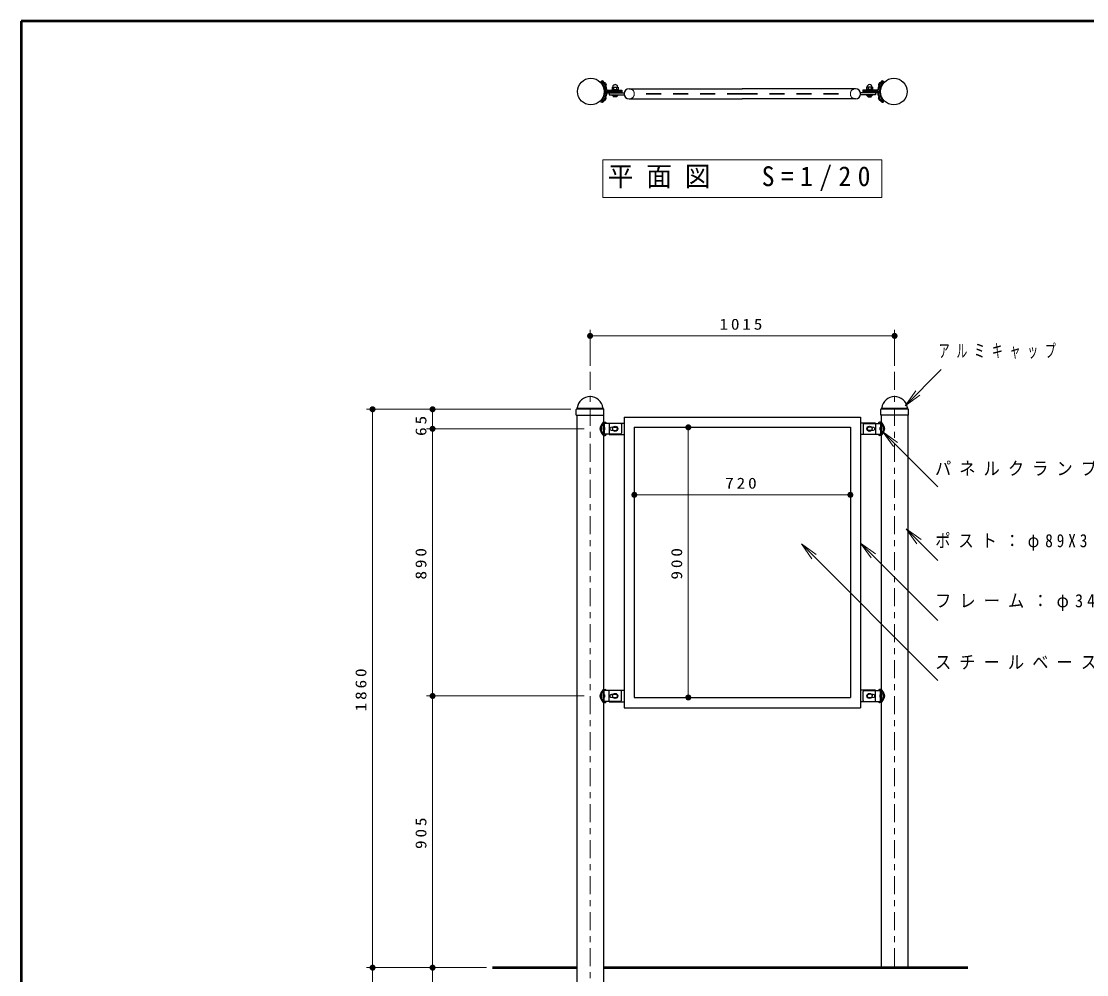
# Model space of a CAD drawing. Units: millimetres on the paper, scale 1:20. Extents: x -365 to 12, y -38 to 257.
# Drawn here: x -365 to -187.4, y 98.2 to 257 of the extents above; entities that cross this region are included whole.
import ezdxf

# ---------------------------------------------------------------- set-up
doc = ezdxf.new("R2010")
doc.units = ezdxf.units.MM
doc.linetypes.add('USER1', pattern=[4.5, 2.5, -2])
doc.linetypes.add('USER2', pattern=[6, 3, -1, 1, -1])
doc.layers.add('LY_1', color=7, linetype='Continuous', lineweight=25)
doc.layers.add('LY_2', color=7, linetype='Continuous', lineweight=13)
doc.styles.add('ＭＳ ゴシック', font='')
doc.styles.get('ＭＳ ゴシック').set_extended_font_data('MS Gothic')

# ---------------------------------------------------------------- blocks, each defined once
blk = doc.blocks.new('open_arrow')
at = {"color": 0, "linetype": 'Continuous', "lineweight": -2}
blk.add_lwpolyline([(7.5, 1.25), (0, 0), (7.5, -1.25)], dxfattribs=at)
blk = doc.blocks.new('filled_dot')
at = {"color": 0, "linetype": 'Continuous', "lineweight": -2, "const_width": 1.25}
blk.add_lwpolyline([(-0.625, 0, 1), (0.625, 0, 1)], format="xyb", close=True, dxfattribs=at)

msp = doc.modelspace()

# ---------------------------------------------------------------- linework, layer by layer
at = {"layer": 'LY_1'}
for p, q in [((-268.281, 247.043), (-268.495, 246.866)), ((-268.254, 246.819), (-268.026, 247.009)), ((-221.413, 246.819), (-221.641, 247.009)), ((-221.385, 247.043), (-221.172, 246.866)), ((-267.781, 246.781), (-267.888, 246.727)), ((-267.888, 246.727), (-267.64, 246.24)), ((-267.662, 246.7), (-267.529, 246.439)), ((-267.533, 246.294), (-267.64, 246.24)), ((-267.4, 245.525), (-264.927, 245.525)), ((-267.4, 245.525), (-266.83, 245.525)), ((-267.4, 245.3), (-264.927, 245.3)), ((-267.4, 245.074), (-264.533, 245.074)), ((-267.033, 245.074), (-267.033, 244.774)), ((-266.558, 245.625), (-266.558, 245.525)), ((-266.558, 245.625), (-265.508, 245.625)), ((-266.523, 246.025), (-266.523, 245.625)), ((-266.523, 246.025), (-265.543, 246.025)), ((-266.283, 246.025), (-266.283, 245.625)), ((-265.783, 246.025), (-265.783, 245.625)), ((-265.543, 246.025), (-265.543, 245.625)), ((-265.508, 245.625), (-265.508, 245.525)), ((-264.927, 245.525), (-264.927, 245.074)), ((-263.683, 245.774), (-244.833, 245.774)), ((-225.983, 245.774), (-244.833, 245.774)), ((-222.267, 245.074), (-225.133, 245.074)), ((-222.267, 245.525), (-224.739, 245.525)), ((-224.739, 245.525), (-224.739, 245.074)), ((-222.267, 245.3), (-224.739, 245.3)), ((-224.158, 245.625), (-224.158, 245.525)), ((-223.108, 245.625), (-224.158, 245.625)), ((-224.123, 246.025), (-224.123, 245.625)), ((-223.143, 246.025), (-224.123, 246.025)), ((-223.883, 246.025), (-223.883, 245.625)), ((-223.383, 246.025), (-223.383, 245.625)), ((-223.143, 246.025), (-223.143, 245.625)), ((-223.108, 245.625), (-223.108, 245.525)), ((-222.267, 245.525), (-222.837, 245.525)), ((-222.633, 245.074), (-222.633, 244.774)), ((-222.005, 246.7), (-222.138, 246.439)), ((-222.134, 246.294), (-222.027, 246.24)), ((-221.779, 246.727), (-222.027, 246.24)), ((-221.886, 246.781), (-221.779, 246.727)), ((-268.281, 243.556), (-268.495, 243.733)), ((-268.254, 243.781), (-268.026, 243.591)), ((-267.888, 243.873), (-267.64, 244.359)), ((-267.781, 243.818), (-267.888, 243.873)), ((-267.662, 243.9), (-267.529, 244.16)), ((-267.533, 244.305), (-267.64, 244.359)), ((-267.033, 244.774), (-264.52, 244.774)), ((-266.558, 244.774), (-266.558, 244.674)), ((-266.558, 244.674), (-265.508, 244.674)), ((-266.459, 244.624), (-266.459, 244.674)), ((-265.608, 244.624), (-266.459, 244.624)), ((-265.783, 244.424), (-266.284, 244.424)), ((-265.608, 244.624), (-265.608, 244.674)), ((-265.508, 244.774), (-265.508, 244.674)), ((-263.683, 244.074), (-244.833, 244.074)), ((-225.983, 244.074), (-244.833, 244.074)), ((-222.633, 244.774), (-225.147, 244.774)), ((-224.158, 244.774), (-224.158, 244.674)), ((-223.108, 244.674), (-224.158, 244.674)), ((-224.059, 244.624), (-224.059, 244.674)), ((-224.059, 244.624), (-223.208, 244.624)), ((-223.884, 244.424), (-223.383, 244.424)), ((-223.208, 244.624), (-223.208, 244.674)), ((-223.108, 244.774), (-223.108, 244.674)), ((-222.005, 243.9), (-222.138, 244.16)), ((-222.134, 244.305), (-222.027, 244.359)), ((-221.779, 243.873), (-222.027, 244.359)), ((-221.886, 243.818), (-221.779, 243.873)), ((-221.413, 243.781), (-221.641, 243.591)), ((-221.385, 243.556), (-221.172, 243.733)), ((-272.521, 191.408), (-272.5, 192.323)), ((-272.442, 192.461), (-272.387, 192.516)), ((-267.975, 192.461), (-268.03, 192.516)), ((-267.896, 191.408), (-267.916, 192.323)), ((-221.771, 191.408), (-221.75, 192.323)), ((-221.692, 192.461), (-221.637, 192.516)), ((-217.225, 192.461), (-217.28, 192.516)), ((-217.146, 191.408), (-217.166, 192.323)), ((-272.496, 191.382), (-267.921, 191.382)), ((-272.433, 191.382), (-272.433, 69.382)), ((-267.989, 190.222), (-267.711, 190.222)), ((-267.983, 191.382), (-267.983, 69.382)), ((-267.936, 189.965), (-267.876, 190.014)), ((-265.108, 190.032), (-267.824, 190.032)), ((-267.033, 190.082), (-267.033, 188.182)), ((-267.033, 190.082), (-264.533, 190.082)), ((-264.533, 191.082), (-264.533, 142.682)), ((-264.533, 191.082), (-225.133, 191.082)), ((-225.133, 191.082), (-225.133, 142.682)), ((-222.633, 190.082), (-225.133, 190.082)), ((-224.558, 190.032), (-221.843, 190.032)), ((-222.633, 190.082), (-222.633, 188.182)), ((-221.677, 190.222), (-221.956, 190.222)), ((-221.731, 189.965), (-221.791, 190.014)), ((-217.171, 191.382), (-221.746, 191.382)), ((-221.683, 191.382), (-221.683, 99.382)), ((-217.233, 191.382), (-217.233, 99.382)), ((-268.142, 189.724), (-268.274, 189.51)), ((-268.142, 188.541), (-268.274, 188.755)), ((-268.027, 189.87), (-268.142, 189.724)), ((-268.027, 188.395), (-268.142, 188.541)), ((-267.936, 189.965), (-268.027, 189.87)), ((-267.936, 188.3), (-268.027, 188.395)), ((-267.936, 188.3), (-267.876, 188.251)), ((-267.836, 189.985), (-267.836, 189.364)), ((-267.836, 188.9), (-267.836, 188.277)), ((-265.108, 188.232), (-267.824, 188.232)), ((-266.233, 189.432), (-265.833, 189.432)), ((-266.233, 188.832), (-265.833, 188.832)), ((-264.958, 189.882), (-264.958, 188.382)), ((-262.833, 189.382), (-226.833, 189.382)), ((-262.833, 189.382), (-262.833, 144.382)), ((-226.833, 189.382), (-226.833, 144.382)), ((-224.708, 189.882), (-224.708, 188.382)), ((-224.558, 188.232), (-221.843, 188.232)), ((-223.433, 189.432), (-223.833, 189.432)), ((-223.433, 188.832), (-223.833, 188.832)), ((-221.831, 189.985), (-221.831, 189.364)), ((-221.831, 188.9), (-221.831, 188.277)), ((-221.731, 188.3), (-221.791, 188.251)), ((-221.731, 189.965), (-221.639, 189.87)), ((-221.731, 188.3), (-221.639, 188.395)), ((-221.639, 189.87), (-221.525, 189.724)), ((-221.639, 188.395), (-221.525, 188.541)), ((-221.525, 189.724), (-221.393, 189.51)), ((-221.525, 188.541), (-221.393, 188.755)), ((-267.989, 188.042), (-267.711, 188.042)), ((-267.033, 188.182), (-264.533, 188.182)), ((-222.633, 188.182), (-225.133, 188.182)), ((-221.677, 188.042), (-221.956, 188.042)), ((-267.989, 145.722), (-267.711, 145.722)), ((-221.677, 145.722), (-221.956, 145.722)), ((-268.142, 145.224), (-268.274, 145.01)), ((-268.142, 144.041), (-268.274, 144.255)), ((-268.027, 145.37), (-268.142, 145.224)), ((-268.027, 143.895), (-268.142, 144.041)), ((-267.936, 145.465), (-268.027, 145.37)), ((-267.936, 143.8), (-268.027, 143.895)), ((-267.936, 145.465), (-267.876, 145.514)), ((-267.836, 144.864), (-267.836, 145.488)), ((-267.836, 143.78), (-267.836, 144.4)), ((-265.108, 145.532), (-267.824, 145.532)), ((-267.033, 143.682), (-267.033, 145.582)), ((-267.033, 145.582), (-264.533, 145.582)), ((-266.233, 144.932), (-265.833, 144.932)), ((-266.233, 144.332), (-265.833, 144.332)), ((-264.958, 143.882), (-264.958, 145.382)), ((-262.833, 144.382), (-226.833, 144.382)), ((-222.633, 145.582), (-225.133, 145.582)), ((-224.708, 143.882), (-224.708, 145.382)), ((-224.558, 145.532), (-221.843, 145.532)), ((-223.433, 144.932), (-223.833, 144.932)), ((-223.433, 144.332), (-223.833, 144.332)), ((-222.633, 143.682), (-222.633, 145.582)), ((-221.831, 144.864), (-221.831, 145.488)), ((-221.831, 143.78), (-221.831, 144.4)), ((-221.731, 145.465), (-221.791, 145.514)), ((-221.731, 145.465), (-221.639, 145.37)), ((-221.731, 143.8), (-221.639, 143.895)), ((-221.639, 145.37), (-221.525, 145.224)), ((-221.639, 143.895), (-221.525, 144.041)), ((-221.525, 145.224), (-221.393, 145.01)), ((-221.525, 144.041), (-221.393, 144.255)), ((-267.989, 143.542), (-267.711, 143.542)), ((-267.936, 143.8), (-267.876, 143.751)), ((-265.108, 143.732), (-267.824, 143.732)), ((-267.033, 143.682), (-264.533, 143.682)), ((-264.533, 142.682), (-225.133, 142.682)), ((-222.633, 143.682), (-225.133, 143.682)), ((-224.558, 143.732), (-221.843, 143.732)), ((-221.677, 143.542), (-221.956, 143.542)), ((-221.731, 143.8), (-221.791, 143.751))]:
    msp.add_line(p, q, dxfattribs=at)
at = {"layer": 'LY_1', "linetype": 'USER1', "lineweight": 13}
for p, q in [((-244.833, 245.004), (-262.837, 245.004)), ((-244.833, 244.844), (-262.837, 244.844)), ((-244.833, 245.004), (-226.83, 245.004)), ((-244.833, 244.844), (-226.83, 244.844)), ((-266.608, 189.407), (-265.958, 189.407)), ((-266.608, 188.857), (-265.958, 188.857)), ((-223.058, 189.407), (-223.708, 189.407)), ((-223.058, 188.857), (-223.708, 188.857)), ((-266.608, 144.907), (-265.958, 144.907)), ((-266.608, 144.357), (-265.958, 144.357)), ((-223.058, 144.907), (-223.708, 144.907)), ((-223.058, 144.357), (-223.708, 144.357))]:
    msp.add_line(p, q, dxfattribs=at)
at = {"layer": 'LY_1', "lineweight": 13}
for p, q in [((-221.583, 233.95), (-268.083, 233.95)), ((-268.083, 233.95), (-268.083, 227.65)), ((-221.583, 227.65), (-221.583, 233.95)), ((-268.083, 227.65), (-221.583, 227.65)), ((-270.208, 199.607), (-270.208, 205.607)), ((-270.208, 204.607), (-219.458, 204.607)), ((-219.458, 199.607), (-219.458, 205.607)), ((-217.712, 192.975), (-211.69, 198.996)), ((-273.433, 192.382), (-307.458, 192.382)), ((-306.458, 99.382), (-306.458, 192.382)), ((-296.458, 189.132), (-296.458, 192.382)), ((-272.442, 192.382), (-267.975, 192.382)), ((-272.351, 192.557), (-268.073, 192.557)), ((-217.225, 192.382), (-221.692, 192.382)), ((-217.316, 192.557), (-221.594, 192.557)), ((-271.208, 189.132), (-297.458, 189.132)), ((-296.458, 144.632), (-296.458, 189.132)), ((-253.833, 189.382), (-253.833, 144.382)), ((-253.833, 189.382), (-251.833, 189.382)), ((-221.431, 188.638), (-212.252, 179.459)), ((-226.833, 178.132), (-262.833, 178.132)), ((-262.833, 178.132), (-262.833, 176.132)), ((-226.833, 178.132), (-226.833, 176.132)), ((-217.512, 172.469), (-212.252, 167.209)), ((-234.997, 169.954), (-212.252, 147.209)), ((-225.133, 170.09), (-212.252, 157.209)), ((-271.208, 144.632), (-297.458, 144.632)), ((-296.458, 99.382), (-296.458, 144.632)), ((-253.833, 144.382), (-251.833, 144.382)), ((-287.458, 99.382), (-307.458, 99.382)), ((-287.458, 99.382), (-307.458, 99.382)), ((-306.458, 64.382), (-306.458, 99.382)), ((-287.458, 99.382), (-297.458, 99.382)), ((-296.458, 94.382), (-296.458, 99.382))]:
    msp.add_line(p, q, dxfattribs=at)
at = {"layer": 'LY_1', "linetype": 'USER2', "lineweight": 13}
for p, q in [((-270.208, 198.607), (-270.208, 59.382)), ((-219.458, 198.607), (-219.458, 99.382))]:
    msp.add_line(p, q, dxfattribs=at)
at = {"layer": 'LY_1', "lineweight": 50}
for p, q in [((-286.458, 99.382), (-272.431, 99.382)), ((-267.986, 99.382), (-207.233, 99.382))]:
    msp.add_line(p, q, dxfattribs=at)
at = {"layer": 'LY_1'}
for centre, radius in [((-270.083, 245.3), 2.225), ((-219.583, 245.3), 2.225), ((-266.033, 189.132), 0.425), ((-223.633, 189.132), 0.425), ((-266.033, 144.632), 0.425), ((-223.633, 144.632), 0.425)]:
    msp.add_circle(centre, radius, dxfattribs=at)
for centre, radius, start, end in [((-268.169, 246.909), 0.175, 40.05396, 129.70693), ((-270.083, 245.3), 2.375, 320.29083, 39.70957), ((-270.083, 245.3), 2.603, 6.91357, 39.70908), ((-270.083, 245.3), 2.676, 32.89099, 40.05295), ((-219.583, 245.3), 2.603, 140.29092, 173.08643), ((-219.583, 245.3), 2.375, 140.29043, 219.70917), ((-219.583, 245.3), 2.676, 139.94705, 147.10901), ((-221.497, 246.909), 0.175, 50.29307, 139.94604), ((-267.967, 246.38), 0.442, 46.35, 65.18419), ((-267.4, 245.625), 0.325, 186.91383, 269.99998), ((-267.4, 244.974), 0.325, 90.00002, 173.08617), ((-270.083, 245.3), 2.676, 4.86289, 21.17578), ((-270.083, 245.3), 2.676, 338.82422, 355.13711), ((-267.967, 246.38), 0.442, 348.84078, 7.68427), ((-267.4, 245.625), 0.1, 186.9188, 269.99998), ((-267.4, 244.974), 0.1, 90.00002, 173.0812), ((-266.033, 246.025), 0.425, 359.99999, 180), ((-263.683, 244.924), 0.85, 90, 270), ((-225.983, 244.924), 0.85, 270, 90), ((-223.633, 246.025), 0.425, 0, 180), ((-222.267, 245.625), 0.1, 270.00002, 353.0812), ((-222.267, 245.625), 0.325, 270.00002, 353.08617), ((-222.267, 244.974), 0.325, 6.91383, 89.99998), ((-222.267, 244.974), 0.1, 6.9188, 89.99998), ((-219.583, 245.3), 2.676, 158.82422, 175.13711), ((-219.583, 245.3), 2.676, 184.86289, 201.17578), ((-221.7, 246.38), 0.442, 172.31573, 191.15922), ((-221.7, 246.38), 0.442, 114.81581, 133.65), ((-268.169, 243.691), 0.175, 230.29307, 319.94604), ((-270.083, 245.3), 2.603, 320.29092, 353.08643), ((-270.083, 245.3), 2.676, 319.94705, 327.10901), ((-267.967, 244.219), 0.442, 294.81581, 313.65), ((-267.967, 244.219), 0.442, 352.31573, 11.15923), ((-266.033, 244.82), 0.468, 204.68072, 237.69093), ((-266.033, 244.82), 0.468, 302.30905, 335.31927), ((-223.633, 244.82), 0.468, 204.68073, 237.69096), ((-223.633, 244.82), 0.468, 302.30907, 335.31928), ((-219.583, 245.3), 2.603, 186.91357, 219.70908), ((-221.7, 244.219), 0.442, 168.84077, 187.68427), ((-221.7, 244.219), 0.442, 226.35, 245.18419), ((-219.583, 245.3), 2.676, 212.89099, 220.05295), ((-221.497, 243.691), 0.175, 220.05396, 309.70693), ((-270.208, 192.357), 2.15, 90, 173.3676), ((-270.208, 192.357), 2.15, 6.6324, 90), ((-219.458, 192.357), 2.15, 90, 173.3676), ((-219.458, 192.357), 2.15, 6.6324, 90), ((-272.3, 192.32), 0.2, 135, 178.99605), ((-272.493, 192.622), 0.15, 315, 353.3676), ((-267.924, 192.622), 0.15, 186.6324, 225), ((-268.116, 192.32), 0.2, 1.00395, 45), ((-221.55, 192.32), 0.2, 135, 178.99605), ((-221.743, 192.622), 0.15, 315, 353.3676), ((-217.174, 192.622), 0.15, 186.6324, 225), ((-217.366, 192.32), 0.2, 1.00395, 45), ((-272.496, 191.407), 0.025, 178.87801, 270), ((-264.121, 187.088), 4.987, 141.20102, 150.00608), ((-267.921, 191.407), 0.025, 270, 1.12199), ((-267.824, 189.951), 0.0814, 90, 129.27399), ((-267.711, 190.047), 0.175, 359.99998, 90.00002), ((-265.108, 189.882), 0.15, 360, 90), ((-224.558, 189.882), 0.15, 90, 180), ((-221.956, 190.047), 0.175, 89.99998, 180.00002), ((-221.843, 189.951), 0.0814, 50.72601, 90), ((-221.746, 191.407), 0.025, 178.87801, 270), ((-225.546, 187.088), 4.987, 29.99393, 38.79898), ((-217.171, 191.407), 0.025, 270, 1.12199), ((-267.663, 189.132), 0.897, 148.52138, 211.70971), ((-264.121, 191.177), 4.987, 209.99333, 218.79894), ((-267.663, 189.132), 0.718, 148.52138, 211.70971), ((-267.824, 188.314), 0.0814, 230.72601, 269.99998), ((-267.711, 188.217), 0.175, 270, 359.99998), ((-266.233, 189.132), 0.3, 90, 270), ((-265.833, 189.132), 0.3, 270, 90), ((-265.108, 188.382), 0.15, 270, 0), ((-224.558, 188.382), 0.15, 180, 270), ((-223.833, 189.132), 0.3, 90, 270), ((-223.433, 189.132), 0.3, 270, 90), ((-221.956, 188.217), 0.175, 180.00002, 270), ((-221.843, 188.314), 0.0814, 270.00002, 309.27398), ((-225.546, 191.177), 4.987, 321.20106, 330.00667), ((-222.004, 189.132), 0.718, 328.29029, 31.47862), ((-222.004, 189.132), 0.897, 328.29029, 31.47862), ((-264.121, 142.588), 4.987, 141.20106, 150.00667), ((-267.711, 145.547), 0.175, 0.00002, 90), ((-221.956, 145.547), 0.175, 90, 179.99998), ((-225.546, 142.588), 4.987, 29.99333, 38.79894), ((-267.663, 144.632), 0.897, 148.29029, 211.47862), ((-264.121, 146.677), 4.987, 209.99392, 218.79898), ((-267.663, 144.632), 0.718, 148.29029, 211.47862), ((-267.824, 145.451), 0.0814, 90.00002, 129.27399), ((-266.233, 144.632), 0.3, 90, 270), ((-265.833, 144.632), 0.3, 270, 90), ((-265.108, 145.382), 0.15, 360, 90), ((-265.108, 143.882), 0.15, 270, 0), ((-224.558, 145.382), 0.15, 90, 180), ((-224.558, 143.882), 0.15, 180, 270), ((-223.833, 144.632), 0.3, 90, 270), ((-223.433, 144.632), 0.3, 270, 90), ((-221.843, 145.451), 0.0814, 50.72601, 89.99998), ((-225.546, 146.677), 4.987, 321.20102, 330.00608), ((-222.004, 144.632), 0.718, 328.52138, 31.70971), ((-222.004, 144.632), 0.897, 328.52138, 31.70971), ((-267.824, 143.814), 0.0814, 230.72601, 270), ((-267.711, 143.717), 0.175, 269.99998, 0.00002), ((-221.956, 143.717), 0.175, 179.99998, 270.00002), ((-221.843, 143.814), 0.0814, 270, 309.27398)]:
    msp.add_arc(centre, radius, start, end, dxfattribs=at)
at = {"layer": 'LY_1', "linetype": 'USER1', "lineweight": 13}
for centre, radius, start, end in [((-263.683, 244.924), 0.85, 270, 90), ((-225.983, 244.924), 0.85, 90, 270), ((-266.608, 189.132), 0.275, 90.00002, 269.99998), ((-265.958, 189.132), 0.275, 270, 90), ((-223.708, 189.132), 0.275, 90, 270), ((-223.058, 189.132), 0.275, 270.00002, 89.99998), ((-266.608, 144.632), 0.275, 90.00002, 269.99998), ((-265.958, 144.632), 0.275, 270, 90), ((-223.708, 144.632), 0.275, 90, 270), ((-223.058, 144.632), 0.275, 270.00002, 89.99998)]:
    msp.add_arc(centre, radius, start, end, dxfattribs=at)
at = {"layer": 'LY_1'}
for centre, major_axis in [((-267.903, 189.132), (0, -0.275)), ((-221.764, 189.132), (0, -0.275)), ((-267.903, 144.632), (0, 0.275)), ((-221.764, 144.632), (0, 0.275))]:
    msp.add_ellipse(centre, major_axis=major_axis, ratio=0.451302, dxfattribs=at)
at = {"layer": 'LY_2', "lineweight": 50}
for p, q in [((0, 257), (-365, 257)), ((-365, 257), (-365, 0))]:
    msp.add_line(p, q, dxfattribs=at)

# ---------------------------------------------------------------- block references
at = {"layer": 'LY_1', "lineweight": 13, "xscale": 0.4, "yscale": 0.4}
for p in [(-270.208, 204.607), (-262.833, 178.132)]:
    msp.add_blockref('filled_dot', p, dxfattribs=at)
for name, p, rotation in [('filled_dot', (-219.458, 204.607), 180), ('open_arrow', (-217.712, 192.975), 45), ('filled_dot', (-306.458, 192.382), 270), ('filled_dot', (-296.458, 192.382), 270), ('filled_dot', (-296.458, 189.132), 270), ('filled_dot', (-253.833, 189.382), 270), ('open_arrow', (-221.431, 188.638), 315), ('filled_dot', (-226.833, 178.132), 180), ('open_arrow', (-217.512, 172.469), 315), ('open_arrow', (-234.997, 169.954), 315), ('open_arrow', (-225.133, 170.09), 315), ('filled_dot', (-296.458, 144.632), 270), ('filled_dot', (-253.833, 144.382), 90), ('filled_dot', (-306.458, 99.382), 270), ('filled_dot', (-306.458, 99.382), 90), ('filled_dot', (-296.458, 99.382), 90), ('filled_dot', (-296.458, 99.382), 270)]:
    msp.add_blockref(name, p, dxfattribs=dict(at, rotation=rotation))

# ---------------------------------------------------------------- texts
at = {"layer": 'LY_1', "style": 'ＭＳ ゴシック'}
for s, insert, char_height, attachment_point in [('\\T1.5;\\W0.95;平面図\u3000S=1/20', (-244.833, 230.8), 3.299, 5), ('\\T1.33;\\W1.15;1015', (-244.833, 205.607), 1.833, 8), ('\\T1.64;\\W0.6;アルミキャップ', (-212.089, 201.996), 2.199, 4), ('\\T1.5;\\W0.9;パネルクランプ:PL-4.5', (-212.721, 182.459), 2.199, 4), ('\\T1.33;\\W1.15;720', (-244.833, 179.132), 1.833, 8), ('\\T1.51;\\W0.85;ポスト：φ89X3', (-212.676, 170.209), 2.199, 4), ('\\T1.5;\\W0.9;フレーム：φ34X3.2', (-212.704, 160.209), 2.199, 4), ('\\T1.5;\\W0.9;スチールベース:PL-3.2', (-212.721, 150.209), 2.199, 4)]:
    msp.add_mtext(s, dxfattribs=dict(at, insert=insert, char_height=char_height, attachment_point=attachment_point))
at = {"layer": 'LY_1', "char_height": 1.833, "attachment_point": 8, "rotation": 90, "style": 'ＭＳ ゴシック'}
for s, insert in [('\\T1.34;\\W1.15;65', (-297.458, 189.858)), ('\\T1.33;\\W1.15;890', (-297.458, 166.882)), ('\\T1.33;\\W1.15;900', (-254.833, 166.882)), ('\\T1.33;\\W1.15;1860', (-307.458, 145.882)), ('\\T1.33;\\W1.15;905', (-297.458, 122.007))]:
    msp.add_mtext(s, dxfattribs=dict(at, insert=insert))

doc.saveas('drawing.dxf')
